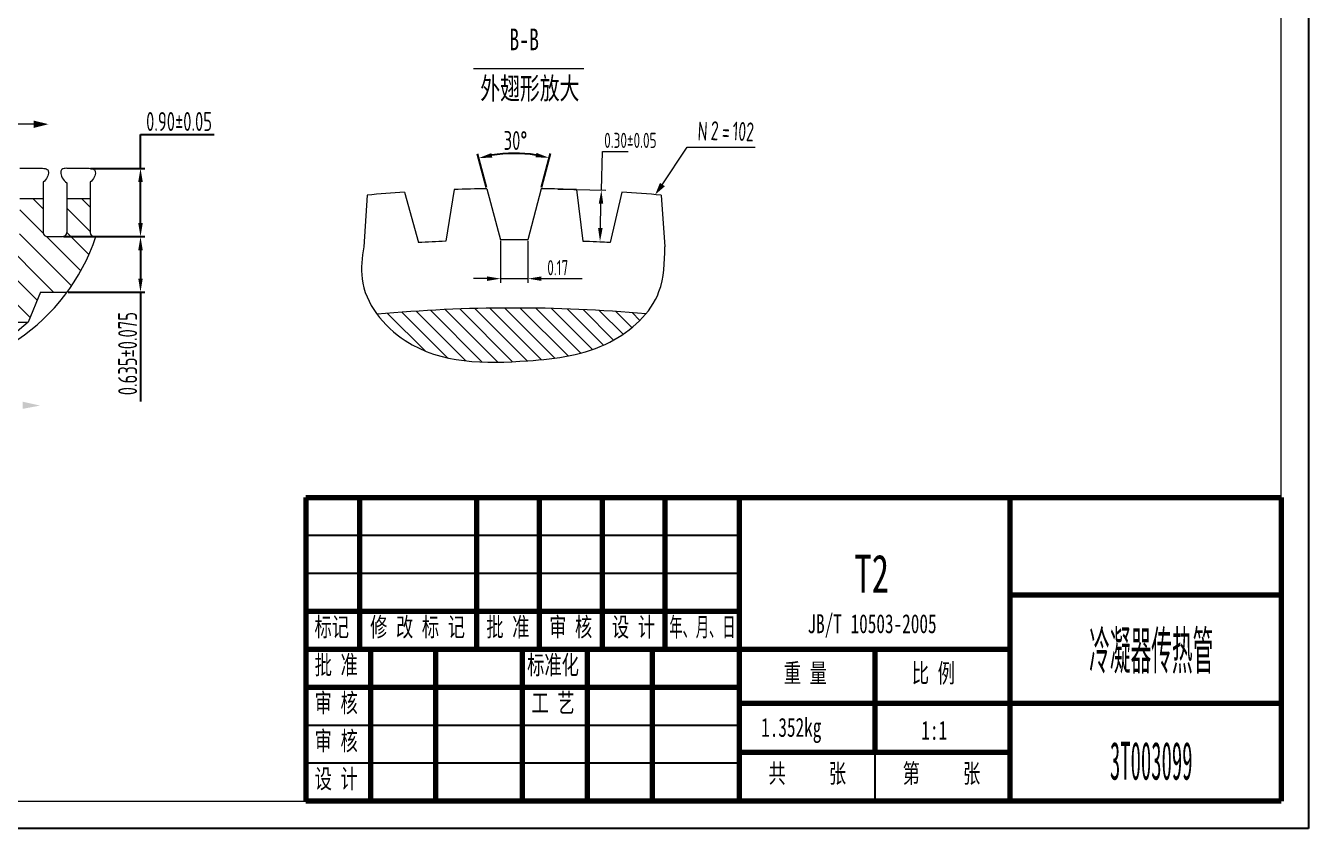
# Model space of a CAD drawing. Header units: millimetres. Extents: x 0 to 420, y 0 to 297.
# Drawn here: x 183.3 to 420, y 0 to 148.1 of the extents above; entities that cross this region are included whole.
import ezdxf

# ---------------------------------------------------------------- set-up
doc = ezdxf.new("R2010")
doc.units = ezdxf.units.MM
doc.header["$LTSCALE"] = 10
doc.linetypes.add('EB_DASH', pattern=[6, 3, -3])
doc.linetypes.add('EB_DASHDOT', pattern=[39, 30, -3, 3, -3])
doc.layers.get('0').update_dxf_attribs({"lineweight": 18})
for name, color, linetype, lineweight in [('1轮廓实线层', 7, 'Continuous', 18), ('2细线层', 4, 'Continuous', 18), ('5剖面线层', 2, 'Continuous', 18), ('6文字层', 3, 'Continuous', 18), ('7标注层', 4, 'Continuous', 18), ('LAYER3', 4, 'Continuous', 18), ('标注线', 4, 'Continuous', 5), ('点划线', 1, 'EB_DASHDOT', 5), ('粗线', 7, 'Continuous', 15), ('虚线', 2, 'EB_DASH', 5)]:
    doc.layers.add(name, color=color, linetype=linetype, lineweight=lineweight)
doc.layers.add('边框', color=7, linetype='Continuous', lineweight=18, plot=False)
doc.styles.get("Standard").update_dxf_attribs({"font": 'isocp.shx', "width": 0.707, "bigfont": 'gbcbig.shx'})
doc.styles.add('STYLE1', font='', dxfattribs={"width": 0.67})
doc.styles.add('TextStyle1', font='', dxfattribs={"width": 0.510669})
doc.styles.add('UserTxtStyle4', font='', dxfattribs={"width": 0.667})
doc.styles.add('机械', font='', dxfattribs={"width": 0.4})
doc.styles.add('标准', font='', dxfattribs={"width": 0.667})
doc.styles.get('STYLE1').set_extended_font_data('宋体')
doc.styles.get('TextStyle1').set_extended_font_data('宋体')
doc.styles.get('UserTxtStyle4').set_extended_font_data('宋体')
doc.styles.get('机械').set_extended_font_data('宋体')
doc.styles.get('标准').set_extended_font_data('宋体')
doc.dimstyles.new('STANDARD$0', dxfattribs={"dimtxt": 2.5, "dimasz": 2.5, "dimexe": 0.8, "dimexo": 0.2, "dimtad": 1, "dimdec": 4, "dimdsep": 46, "dimtxsty": 'Standard', "dimcen": 0.09, "dimdle": 5, "dimadec": 0, "dimazin": 0, "dimtfac": 1, "dimtdec": 4, "dimtmove": 0, "dimatfit": 3, "dimfxl": 0, "dimtolj": 1, "dimarcsym": 0})
doc.dimstyles.new('STANDARD$2', dxfattribs={"dimtxt": 2.5, "dimasz": 2.5, "dimexe": 0.8, "dimexo": 0.2, "dimtad": 1, "dimdec": 4, "dimdsep": 46, "dimtxsty": 'Standard', "dimcen": 0.09, "dimdle": 5, "dimadec": 4, "dimazin": 0, "dimtfac": 1, "dimtdec": 4, "dimtmove": 0, "dimatfit": 3, "dimfxl": 0, "dimtolj": 1, "dimarcsym": 0})

# ---------------------------------------------------------------- blocks, each defined once
blk = doc.blocks.new('*X17')
at = {"layer": '7标注层'}
for points in [[(269.42, 123.75), (269.24, 124.57), (266.89, 123.62)], [(277.58, 124.6), (277.41, 123.79), (279.94, 123.69)]]:
    blk.add_hatch(color=0, dxfattribs=at).paths.add_polyline_path(points, flags=0)
at = {"layer": '7标注层', "color": 0, "lineweight": -2}
for p, q in [((268.36, 118.19), (266.68, 124.4)), ((278.51, 118.19), (280.14, 124.46))]:
    blk.add_line(p, q, dxfattribs=at)
blk.add_arc((273.53, 99.09), 25.42, 81.025, 99.5052, dxfattribs=at)
at = {"layer": '7标注层', "color": 0, "insert": (273.7, 126.88), "char_height": 3.5, "width": 8.1738, "attachment_point": 5, "rotation": 359.6446}
blk.add_mtext('30%%D', dxfattribs=at)
blk = doc.blocks.new('*X18')
at = {"layer": '7标注层'}
for points in [[(204.1, 119.25), (204.93, 119.25), (204.51, 121.75)], [(204.1, 111.65), (204.93, 111.65), (204.51, 109.15)]]:
    blk.add_hatch(color=0, dxfattribs=at).paths.add_polyline_path(points, flags=0)
at = {"layer": '7标注层', "color": 0, "lineweight": -2}
for p, q in [((204.51, 121.75), (204.51, 128.01)), ((204.51, 128.01), (218.12, 128.01)), ((195.27, 121.75), (205.31, 121.75)), ((204.51, 111.65), (204.51, 119.25)), ((190.32, 109.15), (205.31, 109.15))]:
    blk.add_line(p, q, dxfattribs=at)
at = {"layer": '7标注层', "color": 0, "insert": (211.63, 130.39), "char_height": 3.5, "width": 25.0985, "attachment_point": 5}
blk.add_mtext('0.90%%P0.05', dxfattribs=at)
blk = doc.blocks.new('*X19')
at = {"layer": '7标注层'}
for points in [[(204.1, 106.65), (204.93, 106.65), (204.51, 109.15)], [(204.1, 101.41), (204.93, 101.41), (204.51, 98.91)]]:
    blk.add_hatch(color=0, dxfattribs=at).paths.add_polyline_path(points, flags=0)
at = {"layer": '7标注层', "color": 0, "lineweight": -2}
for p, q in [((190.63, 109.15), (205.31, 109.15)), ((204.51, 106.65), (204.51, 101.41)), ((191.17, 98.91), (205.31, 98.91)), ((204.51, 98.91), (204.51, 78.73))]:
    blk.add_line(p, q, dxfattribs=at)
at = {"layer": '7标注层', "color": 0, "insert": (202.14, 87.57), "char_height": 3.5, "width": 31.4615, "attachment_point": 5, "rotation": 90}
blk.add_mtext('0.635%%P0.075', dxfattribs=at)

msp = doc.modelspace()

# ---------------------------------------------------------------- hatches: boundary and pattern name
at = {"layer": '5剖面线层', "ltscale": 0.5}
h = msp.add_hatch(dxfattribs=at)
h.set_pattern_fill('ANSI31', color=256, style=0, pattern_type=0)
h.set_pattern_definition([(135, (0, 0), (-2.245064, -2.245064), [])])
edge = h.paths.add_edge_path(flags=0)
edge.add_line((138.92879, 116.17293), (138.92879, 109.93991))
edge.add_arc((138.14129, 109.93991), 0.7875, 270, 360, ccw=False)
edge.add_line((138.14129, 109.15241), (136.76316, 109.15241))
edge.add_line((136.76316, 109.15241), (135.38504, 109.15241))
edge.add_arc((135.38504, 109.93991), 0.7875, 180, 270, ccw=False)
edge.add_line((134.59754, 109.93991), (134.59754, 116.17293))
edge.add_line((134.59754, 116.17293), (130.26629, 116.17293))
edge.add_line((130.26629, 116.17293), (130.26629, 109.93991))
edge.add_arc((129.47879, 109.93991), 0.7875, 270, 360, ccw=False)
edge.add_line((129.47879, 109.15241), (126.72254, 109.15241))
edge.add_arc((126.72254, 109.93991), 0.7875, 180, 270, ccw=False)
edge.add_line((125.93504, 109.93991), (125.93504, 116.17293))
edge.add_line((125.93504, 116.17293), (123.77279, 116.18018))
edge.add_spline(control_points=[(123.77279, 116.18018), (123.77097, 116.14207), (123.73254, 115.04701), (124.06215, 113.9209), (124.38045, 112.83346)], knot_values=[0, 0, 0, 0, 0.117345997, 3.417697462, 3.417697462, 3.417697462, 3.417697462], weights=[1, 1, 1, 1, 1], degree=3, periodic=0)
edge.add_arc((160.85574, 121.09018), 37.39813, 192.7547986, 216.3145089)
edge.add_line((130.72113, 98.94237), (134.36192, 98.91491))
edge.add_line((134.36192, 98.91491), (136.64977, 93.40241))
edge.add_line((136.64977, 93.40241), (139.69404, 93.40241))
edge.add_line((139.69404, 93.40241), (141.97739, 98.91491))
edge.add_line((141.97739, 98.91491), (145.38692, 98.91491))
edge.add_line((145.38692, 98.91491), (147.67028, 93.40241))
edge.add_line((147.67028, 93.40241), (150.71904, 93.40241))
edge.add_line((150.71904, 93.40241), (153.00239, 98.91491))
edge.add_line((153.00239, 98.91491), (156.41192, 98.91491))
edge.add_line((156.41192, 98.91491), (158.69528, 93.40241))
edge.add_line((158.69528, 93.40241), (161.74404, 93.40241))
edge.add_line((161.74404, 93.40241), (164.02739, 98.91491))
edge.add_line((164.02739, 98.91491), (167.43692, 98.91491))
edge.add_line((167.43692, 98.91491), (169.72028, 93.40241))
edge.add_line((169.72028, 93.40241), (172.76904, 93.40241))
edge.add_line((172.76904, 93.40241), (175.05239, 98.91491))
edge.add_line((175.05239, 98.91491), (178.46192, 98.91491))
edge.add_line((178.46192, 98.91491), (180.74528, 93.40241))
edge.add_line((180.74528, 93.40241), (183.79404, 93.40241))
edge.add_line((183.79404, 93.40241), (186.07739, 98.91491))
edge.add_line((186.07739, 98.91491), (190.97014, 98.91491))
edge.add_arc((160.85574, 121.09018), 37.39813, 323.6332678, 341.3849782)
edge.add_line((196.29737, 109.15241), (196.02254, 109.15241))
edge.add_arc((196.02254, 109.93991), 0.7875, 180, 270, ccw=False)
edge.add_line((195.23504, 109.93991), (195.23504, 116.17293))
edge.add_line((195.23504, 116.17293), (190.90379, 116.17293))
edge.add_line((190.90379, 116.17293), (190.90379, 109.93991))
edge.add_arc((190.11629, 109.93991), 0.7875, 270, 360, ccw=False)
edge.add_line((190.11629, 109.15241), (188.73816, 109.15241))
edge.add_line((188.73816, 109.15241), (187.36004, 109.15241))
edge.add_arc((187.36004, 109.93991), 0.7875, 180, 270, ccw=False)
edge.add_line((186.57254, 109.93991), (186.57254, 116.17293))
edge.add_line((186.57254, 116.17293), (182.24129, 116.17293))
edge.add_line((182.24129, 116.17293), (182.24129, 109.93991))
edge.add_arc((181.45379, 109.93991), 0.7875, 270, 360, ccw=False)
edge.add_line((181.45379, 109.15241), (180.07566, 109.15241))
edge.add_line((180.07566, 109.15241), (178.69754, 109.15241))
edge.add_arc((178.69754, 109.93991), 0.7875, 180, 270, ccw=False)
edge.add_line((177.91004, 109.93991), (177.91004, 116.17293))
edge.add_line((177.91004, 116.17293), (173.57879, 116.17293))
edge.add_line((173.57879, 116.17293), (173.57879, 109.93991))
edge.add_arc((172.79129, 109.93991), 0.7875, 270, 360, ccw=False)
edge.add_line((172.79129, 109.15241), (171.41316, 109.15241))
edge.add_line((171.41316, 109.15241), (170.03504, 109.15241))
edge.add_arc((170.03504, 109.93991), 0.7875, 180, 270, ccw=False)
edge.add_line((169.24754, 109.93991), (169.24754, 116.17293))
edge.add_line((169.24754, 116.17293), (164.91629, 116.17293))
edge.add_line((164.91629, 116.17293), (164.91629, 109.93991))
edge.add_arc((164.12879, 109.93991), 0.7875, 270, 360, ccw=False)
edge.add_line((164.12879, 109.15241), (162.75066, 109.15241))
edge.add_line((162.75066, 109.15241), (161.37254, 109.15241))
edge.add_arc((161.37254, 109.93991), 0.7875, 180, 270, ccw=False)
edge.add_line((160.58504, 109.93991), (160.58504, 116.17293))
edge.add_line((160.58504, 116.17293), (156.25379, 116.17293))
edge.add_line((156.25379, 116.17293), (156.25379, 109.93991))
edge.add_arc((155.46629, 109.93991), 0.7875, 270, 360, ccw=False)
edge.add_line((155.46629, 109.15241), (154.08816, 109.15241))
edge.add_line((154.08816, 109.15241), (152.71004, 109.15241))
edge.add_arc((152.71004, 109.93991), 0.7875, 180, 270, ccw=False)
edge.add_line((151.92254, 109.93991), (151.92254, 116.17293))
edge.add_line((151.92254, 116.17293), (147.59129, 116.17293))
edge.add_line((147.59129, 116.17293), (147.59129, 109.93991))
edge.add_arc((146.80379, 109.93991), 0.7875, 270, 360, ccw=False)
edge.add_line((146.80379, 109.15241), (145.42566, 109.15241))
edge.add_line((145.42566, 109.15241), (144.04754, 109.15241))
edge.add_arc((144.04754, 109.93991), 0.7875, 180, 270, ccw=False)
edge.add_line((143.26004, 109.93991), (143.26004, 116.17293))
edge.add_line((143.26004, 116.17293), (138.92879, 116.17293))
at = {"layer": '5剖面线层'}
h = msp.add_hatch(dxfattribs=at)
h.set_pattern_fill('ANSI31', color=256, style=0, pattern_type=0)
h.set_pattern_definition([(135, (0, 0), (-1.41439, -1.41439), [])])
edge = h.paths.add_edge_path(flags=0)
edge.add_spline(control_points=[(248.18216, 94.8302), (249.59319, 92.92679), (257.52242, 85.63744), (273.7141, 85.70826), (289.1383, 87.60708), (295.99102, 92.77378), (297.76976, 94.9206)], knot_values=[0, 0, 0, 0, 6.959048211, 30.369980073, 46.257549382, 54.640047878, 54.640047878, 54.640047878, 54.640047878], weights=[1, 1, 1, 1, 1, 1, 1], degree=3, periodic=0)
edge.add_arc((273.47927, -181.21309), 277.2, 84.9728368, 95.236064)
at = {"layer": '7标注层'}
for points in [[(184.78843, 130.55945), (187.52676, 129.89824), (184.78843, 129.19288)], [(301.26733, 118.43389), (299.4833, 116.90493), (300.36392, 119.07464)], [(268.45927, 101.81646), (268.45927, 100.98312), (270.95927, 101.39979)], [(278.49927, 101.81646), (278.49927, 100.98312), (275.99927, 101.39979)], [(182.78919, 78.69656), (185.99569, 77.98539), (182.78919, 77.38421)]]:
    msp.add_hatch(color=256, dxfattribs=at).paths.add_polyline_path(points, flags=0)
at = {"layer": 'LAYER3'}
for points in [[(289.06605, 115.23048), (289.8991, 115.20867), (289.54802, 117.71872)], [(288.9484, 110.73773), (289.78145, 110.71591), (289.29948, 108.22768)]]:
    msp.add_hatch(color=256, dxfattribs=at).paths.add_polyline_path(points, flags=0)

# ---------------------------------------------------------------- linework, layer by layer
at = {"ltscale": 0.5}
for p, q in [((182.24129, 116.17293), (186.57254, 116.17293)), ((190.90379, 116.17293), (195.23504, 116.17293)), ((183.79404, 93.40241), (176.58346, 87.26335))]:
    msp.add_line(p, q, dxfattribs=at)
at = {"layer": '1轮廓实线层'}
for p, q in [((182.24129, 121.75241), (186.41025, 121.75241)), ((190.90379, 121.75241), (195.07275, 121.75241)), ((186.57254, 119.19022), (186.57254, 109.93991)), ((190.90379, 119.0572), (190.90379, 109.93991)), ((195.23504, 119.19022), (195.23504, 109.93991)), ((246.36234, 116.80576), (245.69426, 107.25187)), ((253.23725, 117.35152), (255.79634, 108.04692)), ((262.39322, 117.83149), (260.82943, 108.3107)), ((268.41048, 117.99398), (270.95927, 108.57595)), ((278.45517, 117.99554), (275.99927, 108.57595)), ((284.96194, 117.81653), (286.12911, 108.3107)), ((293.31661, 117.37868), (291.16221, 108.04692)), ((300.59621, 116.80576), (301.26428, 107.25187)), ((187.36004, 109.15241), (188.73816, 109.15241)), ((188.73816, 109.15241), (190.11629, 109.15241)), ((196.02254, 109.15241), (196.29737, 109.15241)), ((186.07739, 98.91491), (183.79404, 93.40241)), ((186.07739, 98.91491), (190.97014, 98.91491)), ((189.48692, 98.91491), (189.5045, 98.87247)), ((180.74528, 93.40241), (183.79404, 93.40241))]:
    msp.add_line(p, q, dxfattribs=at)
for centre, radius, start, end in [((273.47927, -181.21309), 299.25, 93.8785924, 95.1990648), ((273.47927, -181.21309), 299.25, 90.97054, 92.1230716), ((273.47927, -181.21309), 299.25, 87.8009352, 89.0472477), ((273.47927, -181.21309), 299.25, 84.8009352, 86.1990648), ((187.36004, 109.93991), 0.7875, 180, 270), ((190.11629, 109.93991), 0.7875, 270, 0), ((196.02254, 109.93991), 0.7875, 180, 270), ((273.47927, -181.21309), 289.8, 92.5017696, 93.4982304), ((273.47927, -181.21309), 289.8, 89.5017696, 90.4982304), ((273.47927, -181.21309), 289.8, 86.5017696, 87.4982304), ((273.47927, -181.21309), 277.2, 84.9728368, 95.236064)]:
    msp.add_arc(centre, radius, start, end, dxfattribs=at)
for points, knots in [([(186.41025, 121.75241), (186.75874, 121.73897), (187.3381, 121.71661), (187.6966, 120.68795), (187.23379, 119.73598), (186.57254, 119.19022)], [0, 0, 0, 0, 373.169410002, 620.380370636, 1439.972591478, 1439.972591478, 1439.972591478, 1439.972591478]), ([(190.90379, 121.75241), (190.55529, 121.73897), (189.97593, 121.71661), (189.63035, 120.58388), (190.18208, 119.64627), (190.90379, 119.0572)], [0, 0, 0, 0, 361.646634587, 601.224181809, 1460.112855459, 1460.112855459, 1460.112855459, 1460.112855459]), ([(195.07275, 121.75241), (195.42124, 121.73897), (196.0006, 121.71661), (196.3591, 120.68795), (195.89629, 119.73598), (195.23504, 119.19022)], [0, 0, 0, 0, 388.791540921, 646.351586685, 1500.25470395, 1500.25470395, 1500.25470395, 1500.25470395])]:
    msp.add_open_spline(points, degree=3, knots=knots, dxfattribs=at)
at = {"layer": '2细线层'}
msp.add_arc((160.85574, 121.09018), 37.39813, 192.7547986, 341.3849782, dxfattribs=at)
at = {"layer": '6文字层'}
msp.add_line((265.95528, 140.15767), (286.31036, 140.15767), dxfattribs=at)
at = {"layer": '7标注层'}
for p, q in [((270.95927, 108.37595), (270.95927, 100.59979)), ((275.99927, 108.37595), (275.99927, 100.59979)), ((268.45927, 101.39979), (265.95927, 101.39979)), ((270.95927, 101.39979), (275.99927, 101.39979)), ((278.49927, 101.39979), (286.01207, 101.39979))]:
    msp.add_line(p, q, dxfattribs=at)
for points in [[(184.78843, 129.89824), (180.07566, 129.89824)], [(300.62558, 118.49684), (305.39313, 125.62979), (317.92596, 125.62773)]]:
    msp.add_lwpolyline(points, dxfattribs=at)
at = {"layer": 'LAYER3'}
for p, q in [((289.54802, 117.71872), (289.73568, 124.88526)), ((289.73568, 124.88526), (294.5194, 124.88526)), ((281.51266, 117.92913), (290.34774, 117.69778)), ((289.36493, 110.72682), (289.48257, 115.21957)), ((286.12911, 108.3107), (290.09921, 108.20673))]:
    msp.add_line(p, q, dxfattribs=at)
msp.add_open_spline([(245.69426, 107.25187), (245.42378, 105.27941), (244.51146, 98.62628), (254.97616, 85.6263), (273.7141, 85.70826), (290.71286, 87.80092), (301.03055, 97.12067), (301.19859, 104.40448), (301.26428, 107.25187)], degree=3, knots=[0, 0, 0, 0, 258.880383965, 873.204971268, 1883.63950216, 2569.359692012, 3141.238578464, 3508.282413235, 3508.282413235, 3508.282413235, 3508.282413235], dxfattribs=at)
at = {"layer": '点划线', "linetype": 'Continuous', "lineweight": 25}
for p, q in [((315, 54), (235, 54)), ((315, 47), (235, 47)), ((315, 19), (235, 19)), ((315, 12), (235, 12))]:
    msp.add_line(p, q, dxfattribs=at)
at = {"layer": '粗线'}
for p, q in [((415, 5), (415, 292)), ((25, 5.00001), (415, 5))]:
    msp.add_line(p, q, dxfattribs=at)
at = {"layer": '粗线', "linetype": 'Continuous', "lineweight": 70}
for p, q in [((235, 61), (415, 61)), ((235, 61), (235, 5)), ((245, 33), (245, 61)), ((266.58333, 33), (266.58333, 61)), ((278.16666, 33), (278.16666, 61)), ((289.75, 33), (289.75, 61)), ((301.33333, 33), (301.33333, 61)), ((315, 61), (315, 5)), ((365, 5), (365, 61)), ((415, 61), (415, 5)), ((415, 43), (365, 43)), ((315, 40), (235, 40)), ((365, 33), (235, 33)), ((247, 5), (247, 33)), ((259, 5), (259, 33)), ((275, 5), (275, 33)), ((287, 5), (287, 33)), ((299, 5), (299, 33)), ((340, 33), (340, 14)), ((315, 26), (235, 26)), ((365, 23), (315, 23)), ((415, 23), (365, 23)), ((365, 14), (315, 14)), ((415, 5), (235, 5))]:
    msp.add_line(p, q, dxfattribs=at)
at = {"layer": '虚线', "linetype": 'Continuous', "lineweight": 25}
msp.add_line((340, 14), (340, 5), dxfattribs=at)
at = {"layer": '边框', "linetype": 'Continuous', "lineweight": 25}
for p, q in [((420, 297), (420, 0)), ((420, 0), (0, 0))]:
    msp.add_line(p, q, dxfattribs=at)

# ---------------------------------------------------------------- texts
at = {"layer": '6文字层', "style": 'STYLE1', "width": 0.67}
for s, p in [('B-B', (272.57687, 143.53525)), ('外翅形放大', (267.21797, 134.51045))]:
    msp.add_text(s, height=4, dxfattribs=at).set_placement(p)
at = {"layer": '7标注层', "width": 0.67}
for s, p in [('N', (307.24492, 126.89628)), ('2', (309.66105, 126.97463)), ('102', (313.68606, 126.89628)), ('=', (311.74194, 126.89628))]:
    msp.add_text(s, height=3.5, rotation=357, dxfattribs=at).set_placement(p)
at = {"layer": '7标注层', "width": 0.707}
msp.add_text('0.30%%P0.05', height=2.8, dxfattribs=at).set_placement((290.0653, 125.51026))
at = {"layer": '7标注层', "insert": (281.50567, 103.42479), "char_height": 2.8, "width": 7.6356, "attachment_point": 5}
msp.add_mtext('0.17', dxfattribs=at)
at = {"layer": '标注线', "attachment_point": 5}
for s, insert, char_height, width, style in [('T2', (339.43961, 46.994), 7, 12.0875222, '标准'), ('JB/T 10503-2005', (339.49683, 37.32681), 3.5, 49.1541944, '标准'), ('冷凝器传热管', (391.01254, 32.40875), 7, 66.7630058, '机械'), ('{\\C4;1.352kg}', (324.58889, 18.05573), 3.5, 22.2815056, '标准'), ('1:1', (350.97141, 18.05573), 3.5, 8.5338944, '标准'), ('3T003099', (391.01254, 12.40875), 7, 66.7630058, '机械')]:
    msp.add_mtext(s, dxfattribs=dict(at, insert=insert, char_height=char_height, width=width, style=style))
at = {"layer": '粗线', "char_height": 3.5, "attachment_point": 1}
for s, insert, width, style in [('标记', (236.62673, 38.8975), 12.6841167, 'UserTxtStyle4'), ('修 改 标 记', (246.88471, 38.8975), 35.9513, 'UserTxtStyle4'), ('批 准', (268.32665, 38.8975), 16.0561722, 'UserTxtStyle4'), ('审 核', (279.90999, 38.8975), 15.7449056, 'UserTxtStyle4'), ('设 计', (291.49332, 38.8975), 15.9524167, 'UserTxtStyle4'), ('年、月、日', (302.09761, 38.8975), 24.2880079, 'TextStyle1'), ('批 准', (236.65216, 31.8975), 16.0561722, 'UserTxtStyle4'), ('标准化', (275.8526, 31.8975), 19.3504111, 'UserTxtStyle4'), ('重 量', (323.21262, 30.3975), 16.0561722, 'UserTxtStyle4'), ('比 例', (346.8398, 30.3975), 15.0704944, 'UserTxtStyle4'), ('审 核', (236.65216, 24.8975), 15.7449056, 'UserTxtStyle4'), ('工 艺', (276.65216, 24.8975), 15.8486611, 'UserTxtStyle4'), ('审 核', (236.65216, 17.8975), 15.7449056, 'UserTxtStyle4'), ('共     张', (320.40911, 11.8975), 29.3628222, 'UserTxtStyle4'), ('第     张', (345.14758, 11.8975), 29.3368833, 'UserTxtStyle4'), ('设 计', (236.65216, 10.8975), 15.9524167, 'UserTxtStyle4')]:
    msp.add_mtext(s, dxfattribs=dict(at, insert=insert, width=width, style=style))

# ---------------------------------------------------------------- dimensions: what is measured, and where the dimension line sits
at = {"layer": '7标注层'}
for base, p1, p2, text, override, picture, middle in [((204.51289, 121.75241), (190.11629, 109.15241), (195.07275, 121.75241), '0.90%%P0.05', {"dimtxt": 3.5, "dimtoh": 1, "dimsah": 1, "dimtzin": 0}, '*X18', (211.62814, 128.01332)), ((204.51289, 98.91491), (190.43129, 109.15241), (190.97014, 98.91491), '0.635%%P0.075', {"dimtxt": 3.5, "dimsah": 1, "dimtzin": 0}, '*X19', (204.51289, 87.57184))]:
    dim = msp.add_linear_dim(base=base, p1=p1, p2=p2, angle=90, text=text, dimstyle='STANDARD$0', override=override, dxfattribs=at)
    dim.commit()
    dim.dimension.update_dxf_attribs({"geometry": picture, "text_midpoint": middle, "dimtype": 160})
dim = msp.add_angular_dim_2l(base=(273.68389, 124.50678), line1=((268.41048, 117.99398), (270.95927, 108.57595)), line2=((278.45517, 117.99554), (275.99927, 108.57595)), text='30%%D', dimstyle='STANDARD$2', override={"dimtxt": 3.5, "dimtad": 1, "dimtih": 0, "dimtoh": 0, "dimsah": 1, "dimadec": 0, "dimtdec": 0, "dimtzin": 0}, dxfattribs=at)
dim.commit()
dim.dimension.update_dxf_attribs({"geometry": '*X17', "text_midpoint": (273.68389, 124.50678), "dimtype": 162})

doc.saveas('drawing.dxf')
